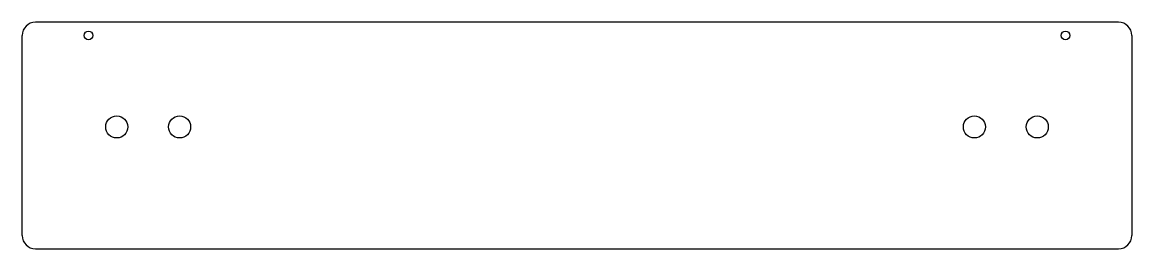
# Model space of a CAD drawing. Header units: millimetres. Extents: x 0 to 251, y 0 to 51.
import ezdxf

# ---------------------------------------------------------------- set-up
doc = ezdxf.new("R2010")
doc.units = ezdxf.units.MM

msp = doc.modelspace()

# ---------------------------------------------------------------- linework, layer by layer
at = {"color": 7, "linetype": 'Continuous', "lineweight": 25}
for p, q in [((248, 51.3), (3, 51.3)), ((0, 3), (0, 48.3)), ((251, 48.3), (251, 3)), ((3, 0), (248, 0))]:
    msp.add_line(p, q, dxfattribs=at)
for centre, radius in [((15, 48.3), 1), ((236, 48.3), 1), ((21.4, 27.6), 2.5), ((35.6, 27.6), 2.5), ((215.4, 27.6), 2.5), ((229.6, 27.6), 2.5)]:
    msp.add_circle(centre, radius, dxfattribs=at)
for centre, start, end in [((3, 48.3), 90, 180), ((248, 48.3), 0, 90), ((3, 3), 180, 270), ((248, 3), 270, 0)]:
    msp.add_arc(centre, 3, start, end, dxfattribs=at)

doc.saveas('drawing.dxf')
